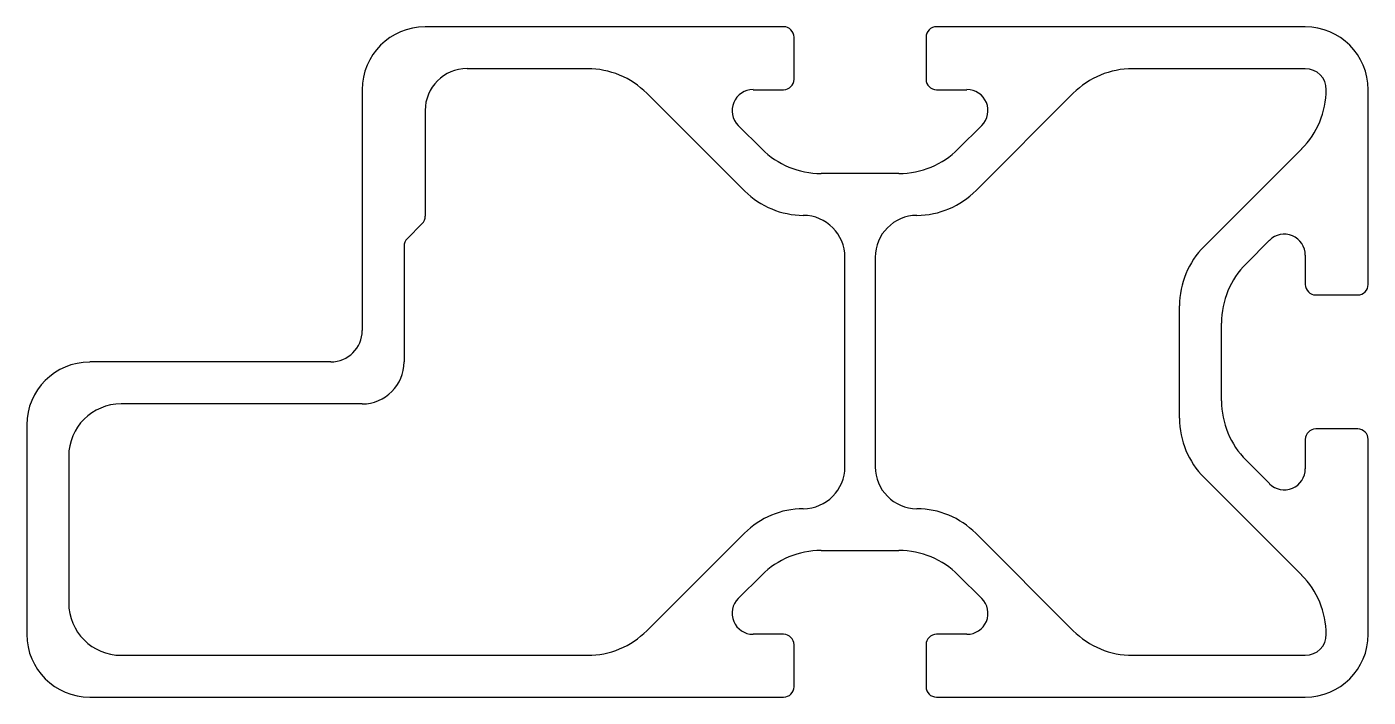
# Model space of a CAD drawing. Extents: x -51 to 51, y 35 to 86.
import ezdxf

# ---------------------------------------------------------------- set-up
doc = ezdxf.new("R2010")
doc.units = 0
doc.layers.get('0').update_dxf_attribs({"linetype": 'CONTINUOUS'})

msp = doc.modelspace()

# ---------------------------------------------------------------- linework, layer by layer
for p, q in [((6.52, 85.51), (-20.64, 85.51)), ((46.04, 85.51), (18.1, 85.51)), ((7.31, 81.53), (7.31, 84.72)), ((17.31, 84.72), (17.31, 81.53)), ((-8.33, 82.33), (-17.45, 82.33)), ((46.04, 82.33), (32.95, 82.33)), ((-25.4, 80.74), (-25.4, 62.49)), ((3.59, 73.05), (-3.84, 80.47)), ((4.21, 80.74), (6.52, 80.74)), ((18.1, 80.74), (20.41, 80.74)), ((28.46, 80.47), (21.1, 73.11)), ((50.8, 65.98), (50.8, 80.74)), ((-20.62, 79.16), (-20.62, 71.15)), ((4.87, 76.25), (3.09, 78.03)), ((21.53, 78.03), (19.75, 76.25)), ((38.37, 68.86), (45.77, 76.25)), ((15.26, 74.39), (9.36, 74.39)), ((-20.86, 70.59), (-21.99, 69.45)), ((41.55, 67.55), (43.33, 69.33)), ((-22.23, 68.89), (-22.23, 60.11)), ((46.04, 68.2), (46.04, 65.98)), ((11.16, 52.17), (11.16, 68.04)), ((13.46, 68.04), (13.46, 52.17)), ((46.83, 65.19), (50.01, 65.19)), ((36.51, 55.84), (36.51, 64.37)), ((39.69, 57.16), (39.69, 63.06)), ((-27.78, 60.11), (-46.04, 60.11)), ((-25.4, 56.93), (-43.66, 56.93)), ((-50.8, 55.34), (-50.8, 39.47)), ((50.01, 55.03), (46.83, 55.03)), ((46.04, 54.24), (46.04, 52.01)), ((50.8, 39.47), (50.8, 54.24)), ((-47.62, 52.96), (-47.62, 41.85)), ((43.33, 50.89), (41.55, 52.67)), ((45.77, 43.96), (38.37, 51.35)), ((-3.84, 39.74), (3.56, 47.13)), ((21.07, 47.13), (28.46, 39.74)), ((9.36, 45.82), (15.26, 45.82)), ((3.09, 42.18), (4.87, 43.96)), ((19.75, 43.96), (21.53, 42.18)), ((6.52, 39.47), (4.21, 39.47)), ((7.31, 35.5), (7.31, 38.68)), ((17.31, 38.68), (17.31, 35.5)), ((20.41, 39.47), (18.1, 39.47)), ((-43.66, 37.88), (-8.33, 37.88)), ((32.95, 37.88), (46.04, 37.88)), ((-46.04, 34.71), (6.52, 34.71)), ((18.1, 34.71), (46.04, 34.71))]:
    msp.add_line(p, q)
for centre, radius, start, end in [((-20.64, 80.74), 4.76, 90, 180), ((6.52, 84.72), 0.79, 360, 90), ((18.1, 84.72), 0.79, 90, 180), ((46.04, 80.74), 4.76, 0, 90), ((-17.45, 79.16), 3.18, 90, 180), ((-8.33, 75.98), 6.35, 45, 90), ((32.95, 75.98), 6.35, 90, 135), ((46.04, 80.74), 1.59, 0, 90), ((6.52, 81.53), 0.79, 270, 0), ((18.1, 81.53), 0.79, 180, 270), ((4.21, 79.16), 1.59, 90, 225), ((20.41, 79.16), 1.59, 315, 90), ((41.27, 80.74), 6.35, 315, 0), ((9.36, 80.74), 6.35, 225, 270), ((15.26, 80.74), 6.35, 270, 315), ((8.05, 77.57), 6.35, 225.3749, 269.636), ((16.58, 77.57), 6.35, 270.364, 315.3749), ((-21.41, 71.15), 0.79, 315, 360), ((7.99, 68.04), 3.18, 0, 89.636), ((16.64, 68.04), 3.18, 90.364, 180), ((-21.44, 68.89), 0.79, 135, 180), ((44.45, 68.2), 1.59, 360, 135), ((42.86, 64.37), 6.35, 135, 180), ((46.04, 63.06), 6.35, 135, 180), ((46.83, 65.98), 0.79, 180, 270), ((50.01, 65.98), 0.79, 270, 360), ((-27.78, 62.49), 2.38, 270, 0), ((-46.04, 55.34), 4.76, 90, 180), ((-25.4, 60.11), 3.18, 270, 0), ((-43.66, 52.96), 3.97, 90, 180), ((46.04, 57.16), 6.35, 180, 225), ((42.86, 55.84), 6.35, 180, 225), ((46.83, 54.24), 0.79, 90, 180), ((50.01, 54.24), 0.79, 360, 90), ((7.99, 52.17), 3.18, 270.364, 0), ((16.64, 52.17), 3.18, 180, 269.636), ((44.45, 52.01), 1.59, 225, 0), ((8.05, 42.64), 6.35, 90.364, 135), ((16.58, 42.64), 6.35, 45, 89.636), ((9.36, 39.47), 6.35, 90, 135), ((15.26, 39.47), 6.35, 45, 90), ((41.27, 39.47), 6.35, 360, 45), ((-43.66, 41.85), 3.97, 180, 270), ((4.21, 41.06), 1.59, 135, 270), ((20.41, 41.06), 1.59, 270, 45), ((-8.33, 44.23), 6.35, 270, 315), ((32.95, 44.23), 6.35, 225, 270), ((-46.04, 39.47), 4.76, 180, 270), ((6.52, 38.68), 0.79, 0, 90), ((18.1, 38.68), 0.79, 90, 180), ((46.04, 39.47), 4.76, 270, 0), ((46.04, 39.47), 1.59, 270, 360), ((6.52, 35.5), 0.79, 270, 360), ((18.1, 35.5), 0.79, 180, 270)]:
    msp.add_arc(centre, radius, start, end)

doc.saveas('drawing.dxf')
